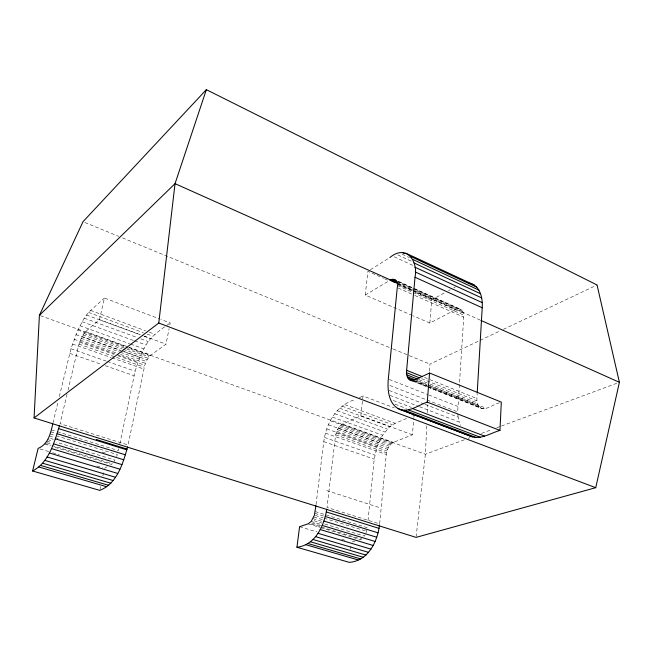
<?xml version="1.0" encoding="UTF-8"?>
<svg xmlns="http://www.w3.org/2000/svg" width="652" height="652" viewBox="0 0 652 652"><rect width="100%" height="100%" fill="white"/><g stroke="black" fill="none" stroke-linecap="round" stroke-linejoin="round"><path stroke-width="0.49" stroke-dasharray="3.26 2.44" d="M389.888 385.511L457.68 411.95L463.711 317.174C464.835 312.495 460.565 306.432 455.601 309.643L429.864 323.058L413.246 315.861M426.807 425.886L425.365 454.24L416.172 536.376M427.484 412.716L427.891 404.615M429.595 371.2L429.961 364.109L499.734 331.077M499.513 402.83C493.262 403.637 484.485 412.871 478.674 406.318C476.107 402.553 476.987 397.744 477.182 393.49M429.864 323.058L431.763 299.814L444.957 292.593M412.39 434.811L360.858 415.846L342.496 424.102C338.135 426.595 336.147 431.803 335.405 436.547L327.027 507.427L379.635 523.939L386.277 454.468C386.889 449.807 388.942 444.648 393.352 442.415L412.39 434.811L413.8 418.266M413.881 417.288L414.053 415.348L411.347 416.489M368.021 520.646L374.207 459.155L377.003 446.71L382.52 435.226L389.847 426.652L395.136 423.327L407.744 418.005M350.605 549.253L350.931 546.229M360.858 415.846L363.009 396.008L394.199 407.826M412.325 315.462L365.234 295.071L367.899 271.313L376.228 275.03M316.041 504.566L323.775 441.632C326.293 423.107 336.432 404.656 355.707 399.464M67.042 394.183L60.041 423.653L128.036 444.99L144.744 365.234L147.116 359.774L149.887 355.837L166.015 344.15L169.08 328.738M169.846 324.883L170.229 322.952L160.832 319.398M118.827 448.641L118.411 450.613L57.156 431.64M119.862 443.719L134.141 375.739C136.17 366.408 139.471 357.345 143.929 348.893C149.194 337.206 160.066 330.01 170.229 322.952M99.976 489.416L100.595 486.539M102.861 475.968L103.888 471.16M67.971 390.255L78.476 346.049L80.343 340.197L84.678 332.39L99.463 319.659L104.45 298.029L159.887 319.04M52.975 422.969L58.167 401.404M59.34 396.498L70.946 348.747L77.849 330.042L84.238 318.152L88.493 312.406L104.45 298.029M365.984 532.994L367.043 529.481M116.618 456.514L117.336 454.566L55.893 435.658M365.234 534.624L364.362 536.091L322.764 523.409M114.043 461.567L114.948 460.076L56.471 442.252M320.662 527.631L360.246 539.595L362.365 538.381M370.434 269.724L389.008 258.086M365.234 295.071L389.057 280.8M104.507 468.275L107.091 466.816M448.478 290.67L450.239 289.708M453.759 287.776L455.52 286.815M503.409 329.333L597.053 284.997M359.358 397.736L363.009 396.008M464.363 439.782L425.365 454.24L128.468 347.377M468.169 438.372L470.068 437.663M481.486 433.433L491.95 429.554M496.702 427.793L500.508 426.384M501.461 426.033L619.4 382.308M352.251 541.942L354.916 541.16M40.049 448.975L48.704 451.567M52.551 452.724L59.291 454.737M96.806 465.976L102.584 467.704M299.578 526.694L316.839 531.861M341.77 539.326L345.609 540.475M45.118 443.433L50.954 445.202M51.932 445.495L112.234 463.751L111.394 464.379L54.059 447.044M311.061 523.931L361.306 539.131M44.344 444.11L50.18 445.87M308.111 523.833L319.7 527.338M46.822 441.135L51.695 442.61M311.175 521.478L320.841 524.42M46.928 442.724L51.793 444.199M312.096 523.14L320.8 525.773M50.489 438.405L53.366 439.285M313.001 518.65L321.705 521.315M47.702 439.578L52.576 441.062M314.06 520.761L321.803 523.116M50.131 433.89L54.931 435.365M315.364 515.504L323.099 517.884M324.06 518.177L366.595 531.266M49.381 435.895L54.189 437.37M55.143 437.663L58.028 438.551M102.209 452.097L106.056 453.279M313.767 516.979L322.471 519.652M51.321 429.839L56.178 431.339M315.177 511.559L367.304 527.704M50.783 431.844L55.648 433.344M314.875 513.377L323.563 516.058M326.742 490.589L378.82 507.378M69.731 353.36L101.451 364.387M105.298 365.723L134.141 375.739M323.775 441.632L374.207 459.155M70.946 348.747L106.431 361.159M107.393 361.501L135.208 371.224M324.46 437.427L374.794 455.031M72.396 344.02L111.093 357.54M112.054 357.875L143.717 369.032M325.478 433.156L386.277 454.468M79.617 342.161L114.1 354.378M117.93 355.739L144.744 365.234M336.155 433.034L386.962 451.029M78.99 344.134L144.165 367.157M335.698 434.802L386.53 452.757M81.15 338.298L119.438 351.941M120.4 352.284L146.244 361.485M337.532 429.635L388.307 447.72M80.343 340.197L116.724 353.123M120.555 354.484L145.445 363.327M336.774 431.298L387.557 449.334M74.051 339.268L116.121 354.191M117.075 354.525L138.11 361.99M326.807 428.91L377.003 446.71M82.91 334.908L122.168 348.967M123.13 349.309L148.028 358.225M339.366 426.75L390.14 444.933M82.013 336.522L120.31 350.197M124.133 351.567L147.116 359.774M338.404 428.103L389.171 446.237M75.876 334.582L120.783 350.613M121.737 350.955L139.887 357.435M328.421 424.762L378.576 442.675M40.359 315.666L127.515 347.035M77.849 330.042L124.646 346.864M125.6 347.206L149.887 355.837M330.303 420.801L392.268 442.985M83.806 333.514L148.958 356.905M340.385 425.601L391.184 443.833M79.927 325.731L129.601 343.71M130.555 344.052L143.929 348.893M332.398 417.093L382.52 435.226M85.502 331.558L128.077 346.888M129.023 347.231L150.775 355.063M342.496 424.102L393.352 442.415M82.07 321.746L133.684 340.54M134.646 340.882L146.113 345.063M334.68 413.71L384.819 431.958M84.238 318.152L137.042 337.475M140.816 338.861L148.363 341.624M337.1 410.711L387.272 429.081M88.493 312.406L143.391 332.691M147.181 334.093L152.861 336.188M342.186 406.139L392.48 424.721M99.463 319.659L143.195 335.756M144.149 336.098L166.015 344.15M86.398 315.014L140.237 334.818M144.01 336.212L150.62 338.641M339.619 408.176L389.847 426.652M90.498 310.385L145.535 330.784M149.332 332.194L155.021 334.305M344.745 404.647L395.136 423.327M393.286 400.507L411.363 407.418M395.153 404.224L406.457 408.535M390.026 395.405L418.462 406.351M419.407 406.709L459.22 422.031L460.516 425.487M389.203 390.499L424.159 404.028M425.104 404.395L458.16 417.198L459.22 422.031M389.236 379.448L427.728 394.582M428.666 394.949L457.769 406.392M415.56 381.208L426.864 385.707M427.802 386.082L478.674 406.318M414.167 380.76L484.289 408.657M413.572 381.257L426.962 386.514M427.761 386.897L482.643 408.706M412.154 380.915L481.135 408.315M418.975 379.66L429.301 383.783M430.247 384.158L477.207 402.92M417.606 380.776L428.894 385.275M429.831 385.65L477.802 404.77M414.884 379.831L427.052 384.68M427.989 385.055L486.017 408.176M424.428 377.451L476.889 398.535M421.559 378.649L476.897 400.817M84.882 222.479L118.729 236.366M122.495 237.915L392.349 348.673M393.286 349.056L408.331 355.234M409.277 355.617L429.961 364.109M398.185 288.037L413.873 295.014M414.794 295.429L463.711 317.174M398.152 283.4L413.955 290.466M414.884 290.882L479.953 319.969M398.242 284.011L412.113 290.213M413.042 290.629L455.601 309.643M397.158 283.661L463.45 313.27M377.158 275.446L383.637 278.331M384.558 278.746L389.187 280.816M398.445 284.94L414.175 291.966M415.104 292.381L431.763 299.814M397.337 285.535L412.088 292.104M413.009 292.52L463.719 315.12M398.649 281.477L461.127 309.488M398.307 281.786L414.077 288.852M414.998 289.26L458.584 308.787M396.938 281.216L412.545 288.208M413.466 288.616L462.129 310.409M396.709 282.063L462.912 311.689M394.215 256.815L413.409 265.657M397.785 254.932L411.534 261.289M402.17 254.231L409.513 257.638M457.834 413.702L458.16 417.198"/><path stroke-width="0.98" d="M477.24 392.48L482.203 307.777C482.961 298.306 480.133 284.753 468.927 283.188M412.154 380.915C407.337 379.977 406.09 374.484 406.628 370.295L415.022 277.247C418.388 260.67 405.927 243.995 389.847 257.564M395.462 282.772L389.912 280.295C394.786 276.709 398.592 283.221 397.255 287.63L388.299 379.081C387.28 390.1 388.625 405.511 400.825 409.782L472.268 436.873C481.991 439.334 490.964 432.92 499.962 430.418L501.315 402.113L429.57 373.025L414.884 379.831L413.229 380.393L410.263 380.165M34.059 417.94L39.405 315.323L83 221.704L206.35 89.658L597.053 284.997L619.4 382.308L595.741 487.688L416.066 537.378L34.059 417.94L158.77 323.033L175.038 183.66L206.35 89.658M400.825 409.782C410.328 411.909 418.682 404.925 427.247 402.129L429.57 373.025M315.918 505.561L314.394 515.202L311.175 521.478L308.111 523.833L299.578 526.694L296.937 547.264L349.211 562.342C368.135 561.054 377.622 541.453 379.513 524.819M296.937 547.264C315.535 545.072 324.15 525.553 326.742 509.236M52.739 423.955C50.693 433.295 48.093 444.379 38.126 448.397L32.6 470.997L99.772 490.377C117.278 483.556 122.975 463.327 127.58 446.946M32.6 470.997C49.283 462.17 54.361 441.974 59.601 425.324M39.405 315.323L175.038 183.66L397.223 282.984M38.81 466.971L106.659 486.726M305.511 544.616L358.152 559.946M42.722 463.246L110.913 483.246M310.588 541.82L363.408 557.313M40.693 465.455L108.729 485.324M308.021 543.532L360.768 558.935M44.849 460.385L113.171 480.532M313.139 539.514L366.017 555.105M47.042 456.938L115.445 477.24M315.617 536.653L368.543 552.358M49.242 452.969L117.702 473.433M317.98 533.295L370.923 549.123M51.402 448.568L119.878 469.195M320.173 529.522L373.107 545.463M53.48 443.833L121.932 464.615M322.145 525.406L375.055 541.47M55.42 438.861L123.807 459.799M323.848 521.046L376.709 537.232M57.189 433.759L125.477 454.843M325.25 516.523L378.038 532.831M96.251 439.497L126.953 449.065M58.737 428.657L126.895 449.872M326.31 511.95L379.024 528.364M158.77 323.033L595.741 487.688M408.315 409.855L480.214 437.231M404.427 410.271L476.115 437.492M397.565 408.397L472.268 436.873M412.406 408.519L484.501 436.082M427.247 402.129L499.962 430.418M408.022 378.209L413.67 380.458M409.032 379.391L412.806 380.89M406.758 374.778L418.03 379.285M407.255 376.652L414.778 379.651M406.628 370.295L422.553 376.693M406.546 372.634L419.684 377.899M480.883 320.385L619.4 382.308M394.012 279.398L395.862 280.23M392.748 279.292L396.457 280.955M391.371 279.594L397.85 282.495M415.022 277.247L482.203 307.777M415.234 271.982L482.227 302.626M414.892 267.181L481.673 297.899M414.012 262.943L480.565 293.702M405.699 253.098L474.273 285.046M402.683 252.617L404.525 253.473M410.719 256.489L476.824 287.214M412.602 259.357L478.935 290.116"/></g></svg>
